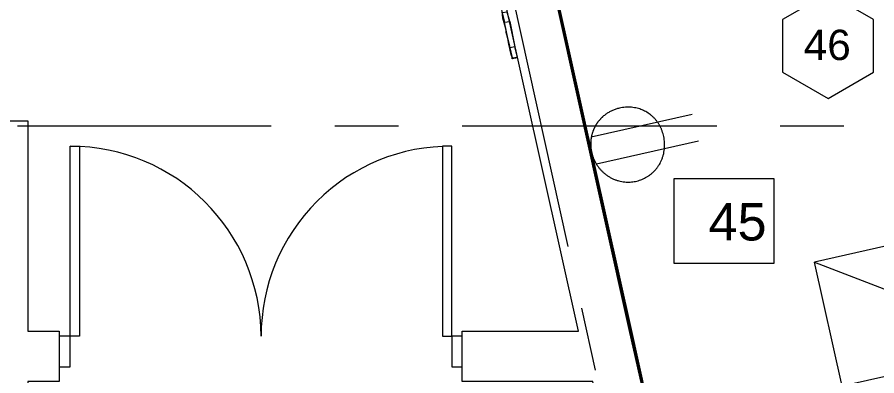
# Model space of a CAD drawing. Header units: inches. Extents: x 0.9 to 36.3, y 0.7 to 23.3.
# Drawn here: x 20.31 to 21.999, y 11.949 to 12.653 of the extents above; entities that cross this region are included whole.
import ezdxf

# ---------------------------------------------------------------- set-up
doc = ezdxf.new("R2010")
doc.units = ezdxf.units.IN
for name, color, linetype, lineweight, true_color in [('Doors', 7, 'Continuous', 5, 0xf2db9c), ('Lights', 7, 'Continuous', 15, 0xff0a0a), ('Numbering Lights', 1, 'Continuous', 15, 0xff0000), ('PDF_Geometry', 7, 'Continuous', 9, 0x777777)]:
    doc.layers.add(name, color=color, linetype=linetype, lineweight=lineweight, true_color=true_color)
doc.layers.add('Numbering receptecles', color=170, linetype='Continuous', lineweight=15)
doc.layers.add('Receptacles', color=170, linetype='Continuous', lineweight=15)
doc.styles.get("Standard").update_dxf_attribs({"font": 'arial.ttf'})

msp = doc.modelspace()

# ---------------------------------------------------------------- linework, layer by layer
at = {"layer": 'Doors', "linetype": 'ByBlock'}
for points in [[(20.4325, 12.3995), (20.4325, 12.0262), (20.4142, 12.0262), (20.4142, 12.3995)], [(21.1641, 12.3995), (21.1458, 12.3995), (21.1458, 12.0262), (21.1641, 12.0262)], [(20.4142, 12.0262), (20.3925, 12.0262), (20.3925, 11.9662), (20.4142, 11.9662)], [(21.1641, 12.0262), (21.1641, 11.9662), (21.1841, 11.9662), (21.1841, 12.0262)]]:
    msp.add_lwpolyline(points, close=True, dxfattribs=at)
msp.add_lwpolyline([(21.1641, 12.3995, 0.417567), (20.7892, 12.0262, 0.412678), (20.4142, 12.3995)], format="xyb", dxfattribs=at)
at = {"layer": 'Lights', "linetype": 'ByBlock'}
msp.add_lwpolyline([(22.2967, 12.0103), (21.9309, 11.928), (21.876, 12.1718), (22.2967, 12.0103), (22.2418, 12.2542), (21.876, 12.1718)], dxfattribs=at)
at = {"layer": 'Numbering Lights', "linetype": 'ByBlock', "ltscale": 0.001}
msp.add_lwpolyline([(21.9028, 12.6997), (21.8134, 12.6481), (21.8134, 12.5449), (21.9028, 12.4932), (21.9922, 12.5449), (21.9922, 12.6481)], close=True, dxfattribs=at)
at = {"layer": 'Numbering receptecles', "linetype": 'ByBlock', "ltscale": 0.001}
msp.add_lwpolyline([(21.6003, 12.3364), (21.7963, 12.3364), (21.7963, 12.1691), (21.6003, 12.1691)], close=True, dxfattribs=at)
at = {"layer": 'PDF_Geometry', "linetype": 'ByBlock'}
for p, q in [((21.5125, 12.0395), (21.2475, 13.2328)), ((21.5141, 12.0395), (21.2491, 13.2311)), ((21.2491, 13.2311), (21.5141, 12.0395)), ((21.2508, 13.2311), (21.5158, 12.0395)), ((21.8108, 10.7012), (21.5125, 12.0395)), ((21.8108, 10.7029), (21.5141, 12.0395)), ((21.5141, 12.0395), (21.8108, 10.7029)), ((21.5158, 12.0395), (21.8124, 10.7046))]:
    msp.add_line(p, q, dxfattribs=at)
for points in [[(21.7374, 10.6046), (21.6275, 11.1012), (21.3675, 11.1012), (21.3675, 11.1495), (21.6158, 11.1495), (21.4408, 11.9378), (21.4341, 11.9378), (21.1841, 11.9378), (21.1841, 12.0362), (21.4125, 12.0362), (21.1308, 13.3011), (21.2275, 13.3228), (21.6891, 13.4261), (21.7091, 13.3345), (21.2475, 13.2328), (21.5125, 12.0395), (21.8274, 10.6246)], [(21.2625, 12.6612), (21.2675, 12.6428), (21.2775, 12.6445), (21.2725, 12.6628)], [(21.2875, 12.5945), (21.2775, 12.5928), (21.2675, 12.6428), (21.2775, 12.6445)], [(21.2775, 12.5928), (21.2825, 12.5728), (21.2925, 12.5745), (21.2875, 12.5945)]]:
    msp.add_lwpolyline(points, close=True, dxfattribs=at)
for points in [[(21.2791, 12.5895), (21.2775, 12.5912), (21.2775, 12.5962), (21.2758, 12.6045), (21.2725, 12.6178), (21.2691, 12.6328), (21.2641, 12.6512), (21.2625, 12.6645), (21.2591, 12.6778), (21.2558, 12.6912), (21.2541, 12.7011), (21.2525, 12.7061), (21.2525, 12.7078)], [(21.3925, 12.2028), (21.2841, 12.6912)], [(21.2925, 12.5728), (21.2825, 12.5712), (21.2825, 12.5745), (21.2808, 12.5778), (21.2791, 12.5845), (21.2775, 12.5912), (21.2758, 12.5995), (21.2741, 12.6112), (21.2708, 12.6228), (21.2708, 12.6278)], [(21.2925, 12.5745), (21.2825, 12.5712)], [(21.2925, 12.5745), (21.2925, 12.5745)], [(20.2658, 12.4495), (20.3308, 12.4495), (20.3308, 12.3578), (20.3308, 12.1612), (20.3308, 12.0362), (20.3592, 12.0362), (20.3925, 12.0362), (20.3925, 11.9378), (20.3808, 11.9378), (20.3308, 11.9378), (20.3308, 11.1495), (20.5558, 11.1495), (20.5925, 11.1495), (20.5925, 11.1012), (20.5658, 11.1012), (20.3308, 11.1012), (20.3308, 10.6629), (20.2375, 10.6629)], [(20.3108, 12.4395), (20.8092, 12.4395)], [(20.9341, 12.4395), (21.0591, 12.4395)], [(21.1841, 12.4395), (21.6841, 12.4395)], [(21.8091, 12.4395), (21.9341, 12.4395)], [(21.4458, 11.9595), (21.4191, 12.0812)]]:
    msp.add_lwpolyline(points, dxfattribs=at)
at = {"layer": 'Receptacles', "linetype": 'ByBlock'}
for points in [[(21.6362, 12.4618), (21.4378, 12.4172)], [(21.6481, 12.4092), (21.4479, 12.3642)]]:
    msp.add_lwpolyline(points, dxfattribs=at)
msp.add_rational_spline([(21.4384, 12.3875), (21.434, 12.4066), (21.4373, 12.4258), (21.4477, 12.4424), (21.4581, 12.4589), (21.4741, 12.4701), (21.4932, 12.4742), (21.5337, 12.4833), (21.5708, 12.4598), (21.5799, 12.4194), (21.589, 12.379), (21.566, 12.3398), (21.5255, 12.3307), (21.4871, 12.322), (21.4475, 12.3471), (21.4384, 12.3875)], [1, 0.948448710105, 0.948448710105, 1, 0.948448710105, 0.948448710105, 1, 1, 1, 1, 1, 1, 1, 1, 1, 1], degree=3, knots=[0, 0, 0, 0, 0.79168, 0.79168, 0.79168, 1.583359, 1.583359, 1.583359, 2.583359, 2.583359, 2.583359, 3.583359, 3.583359, 3.583359, 4.583359, 4.583359, 4.583359, 4.583359], dxfattribs=at)

# ---------------------------------------------------------------- texts
at = {"layer": 'Numbering Lights', "linetype": 'ByBlock', "ltscale": 0.001}
msp.add_text('46', height=0.05956, dxfattribs=at).set_placement((21.855, 12.5687))
at = {"layer": 'Numbering receptecles', "linetype": 'ByBlock', "ltscale": 0.001}
msp.add_text('45', height=0.0733, dxfattribs=at).set_placement((21.6682, 12.2144))

doc.saveas('drawing.dxf')
